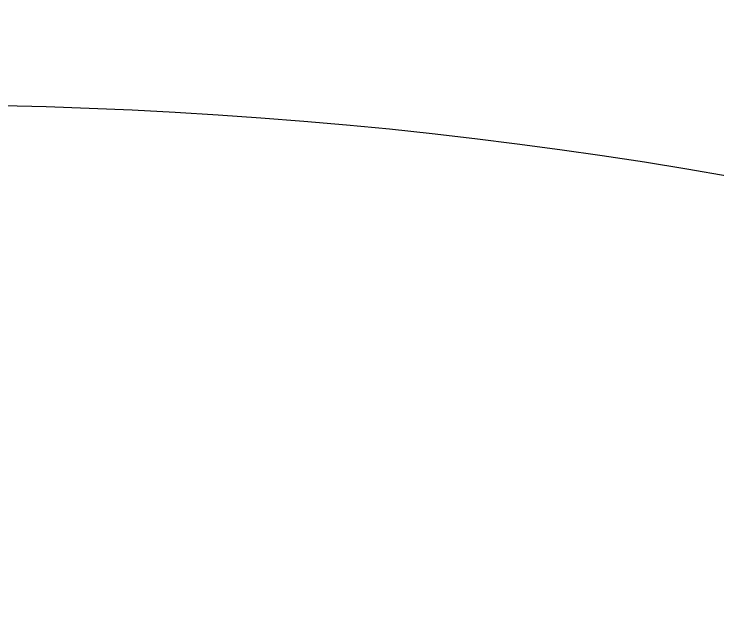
# Model space of a CAD drawing. Header units: metres. Extents: x 198 to 412, y -54 to 17.
# Drawn here: x 255.33084 to 255.37279, y -23.07908 to -23.0438 of the extents above; entities that cross this region are included whole.
import ezdxf

# ---------------------------------------------------------------- set-up
doc = ezdxf.new("R2010")
doc.units = ezdxf.units.M
doc.header["$LTSCALE"] = 10
doc.layers.add('A-EQUIPAMIENTO FIJO', color=1, linetype='Continuous')
doc.layers.add('HT-253', color=253, linetype='Continuous')

# ---------------------------------------------------------------- blocks, each defined once
blk = doc.blocks.new('L-37-s')
at = {"layer": 'A-EQUIPAMIENTO FIJO'}
blk.add_lwpolyline([(0.000196, -0.100001, 0.145827), (-0.168145, -0.148731, 0.090827), (-0.219978, -0.193954, 0.12568), (-0.248356, -0.267307, 0.221372), (-0.205782, -0.388089, 0.186059), (0.000211, -0.4655, 0.186059)], format="xyb", dxfattribs=at)
blk.add_lwpolyline([(0, -0.125001, 0.14623), (-0.155, -0.170001, 0.09047), (-0.2, -0.209001, 0.123903), (-0.2235, -0.270001, 0.21906), (-0.1885, -0.370001, 0.185248), (0, -0.440501, 0.185248), (0.1885, -0.370001, 0.21906), (0.2235, -0.270001, 0.123903), (0.2, -0.209001, 0.09047), (0.155, -0.170001, 0.14623)], format="xyb", close=True, dxfattribs=at)

msp = doc.modelspace()

# ---------------------------------------------------------------- hatches: boundary and pattern name
at = {"layer": 'HT-253'}
h = msp.add_hatch(dxfattribs=at)
h.set_pattern_fill('AR-CONC', color=1, scale=0.0005, angle=-45, double=1)
h.set_pattern_definition([(5, (-11533.06245, 538.51728), (0.0587766897, -0.07004732517), [0.009525, -0.104775]), (310, (-11533.06245, 538.51728), (0.0550883643, 0.0800092266), [0.00762, -0.0838202921]), (55.4514447, (-11533.057555, 538.51144), (0.1138650511, 0.0099618988), [0.0080950044, -0.0890451223]), (1.1842, (-11533.04449, 538.53524), (0.0809767064, -0.1107051216), [0.0142875, -0.1571625]), (51.6355576, (-11533.03774, 538.52601), (0.1714133818, 0.0035433087), [0.0121425116, -0.133567804]), (306.1841512, (-11533.04449, 538.53524), (0.1714133818, 0.0035433087), [0.0114299835, -0.125729866]), (336, (-11533.04, 538.52177), (0.01744757454, -0.08975998965), [0.009525, -0.104775]), (281, (-11533.04, 538.52177), (0.0869705966, 0.04326996326), [0.00762, -0.08382]), (26.451445, (-11533.03855, 538.51429), (0.10441817135, -0.04649002594), [0.0080950044, -0.0890449688]), (352.5, (-11533.062453, 538.51728), (0.03098670684, 0.02880273453), [0, -0.082804, 0, -0.08509, 0, -0.0841375]), (322.5, (-11533.062453, 538.51728), (0.05904350014, 0.01179486366), [0, -0.048514, 0, -0.080899, 0, -0.0320675]), (282.5, (-11533.08248, 538.537304), (0.04591309779, -0.04996393152), [0, -0.03175, 0, -0.09906, 0, -0.131445]), (272.5, (-11533.09146, 538.546285), (0.06136119644, -0.0433819522), [0, -0.041275, 0, -0.065786, 0, -0.093345])])
h.paths.add_polyline_path([(254.663959, -22.913238), (254.663959, -23.423266), (256.243392, -23.423266), (256.242751, -22.913259)])
h.paths.add_polyline_path([(255.304454, -23.206712, 0.168495), (255.154308, -23.072942, 0.323915), (255.322665, -23.389711, 0.195755)], flags=16)
h.paths.add_polyline_path([(255.340454, -23.206712, -9.656442), (255.352954, -23.206712, -5.580815)], flags=16)
h.paths.add_polyline_path([(255.324198, -22.85904), (255.325147, -22.859123), (255.326094, -22.859238), (255.327036, -22.859386), (255.327972, -22.859567), (255.328901, -22.85978), (255.329822, -22.860025), (255.330735, -22.860302), (255.331637, -22.86061), (255.332528, -22.86095), (255.333407, -22.86132), (255.334272, -22.86172), (255.335123, -22.862151), (255.335958, -22.86261), (255.336777, -22.863098), (255.337579, -22.863614), (255.338362, -22.864158), (255.339126, -22.864728), (255.33987, -22.865325), (255.340592, -22.865947), (255.341293, -22.866594), (255.549588, -23.0727), (255.31827, -23.006091), (255.31798, -23.006), (255.317691, -23.005903), (255.08271, -22.920788), (255.315781, -22.859756), (255.316697, -22.859549), (255.31762, -22.859374), (255.318548, -22.85923), (255.31948, -22.859118), (255.320415, -22.859038), (255.321353, -22.85899), (255.322292, -22.858974), (255.323245, -22.85899)])
h.paths.add_polyline_path([(255.311189, -23.000712), (255.14998, -22.71678), (255.343076, -22.868471), (255.343254, -22.868674), (255.343859, -22.869411), (255.344437, -22.870169), (255.344989, -22.870947), (255.345514, -22.871743), (255.34601, -22.872557), (255.346479, -22.873387), (255.346918, -22.874233), (255.48724, -23.169259), (255.313008, -23.003032), (255.312794, -23.002817), (255.312588, -23.002598), (255.312388, -23.002375), (255.312195, -23.002148), (255.312008, -23.001917), (255.31183, -23.001682), (255.311658, -23.001444), (255.311494, -23.001202), (255.311337, -23.000958)])
h.paths.add_polyline_path([(255.332926, -23.001444), (255.332755, -23.001682), (255.332576, -23.001917), (255.33239, -23.002148), (255.332197, -23.002375), (255.331997, -23.002598), (255.33179, -23.002817), (255.331576, -23.003032), (255.331357, -23.003241), (255.331131, -23.003446), (255.330899, -23.003645), (255.330662, -23.003839), (255.330419, -23.004028), (255.330171, -23.00421), (255.329918, -23.004387), (255.32966, -23.004557), (255.329398, -23.004721), (255.329132, -23.004879), (255.328862, -23.005031), (255.328589, -23.005175), (255.177365, -23.080762), (255.296348, -22.87736), (255.29638, -22.877265), (255.296709, -22.876385), (255.297069, -22.875518), (255.297458, -22.874663), (255.297875, -22.873822), (255.298321, -22.872996), (255.298796, -22.872185), (255.299297, -22.871391), (255.434227, -22.673139), (255.323743, -22.859517), (255.324135, -22.859537), (255.325053, -22.859615), (255.325969, -22.859725), (255.32688, -22.859867), (255.327785, -22.860039), (255.328685, -22.860242), (255.551693, -22.918638), (255.327181, -23.005799), (255.326893, -23.005903), (255.326604, -23.006), (255.326314, -23.006091), (255.150237, -23.056793), (255.309792, -22.930751), (255.309792, -22.910969), (255.308958, -22.910525), (255.30814, -22.910053), (255.307339, -22.909553), (255.306556, -22.909026), (255.305791, -22.908473), (255.305045, -22.907893), (255.30432, -22.907288), (255.303616, -22.906659), (255.302934, -22.906006), (255.302274, -22.90533), (255.301639, -22.904631), (255.301028, -22.903911), (255.300441, -22.903171), (255.299881, -22.902411), (255.299347, -22.901632), (255.29884, -22.900835), (255.298361, -22.900022), (255.29791, -22.899192), (255.297487, -22.898347), (255.297094, -22.897489), (255.296731, -22.896617), (255.296398, -22.895733), (255.296095, -22.894839), (255.295823, -22.893934), (255.295583, -22.893021), (255.295374, -22.8921), (255.295196, -22.891173), (255.295051, -22.89024), (255.294938, -22.889302), (255.294857, -22.888361), (255.294808, -22.887418), (255.294792, -22.886474), (255.294808, -22.885535), (255.294856, -22.884597), (255.309792, -22.710066), (255.309792, -22.861982), (255.310481, -22.861639), (255.311336, -22.861251), (255.312204, -22.860891), (255.468315, -22.802388)])
h.paths.add_polyline_path([(255.334792, -22.886474), (255.334785, -22.886042), (255.334762, -22.885612), (255.334725, -22.885182), (255.334673, -22.884753), (255.334606, -22.884327), (255.334525, -22.883903), (255.334429, -22.883482), (255.334318, -22.883065), (255.334194, -22.882652), (255.334055, -22.882244), (255.333902, -22.88184), (255.333735, -22.881442), (255.333554, -22.88105), (255.33336, -22.880665), (255.333153, -22.880286), (255.332933, -22.879915), (255.3327, -22.879552), (255.332455, -22.879197), (255.332198, -22.87885), (255.331929, -22.878513), (255.331648, -22.878185), (255.331357, -22.877867), (255.331054, -22.877559), (255.330741, -22.877262), (255.330418, -22.876976), (255.330086, -22.876701), (255.329744, -22.876438), (255.329393, -22.876187), (255.329034, -22.875948), (255.328666, -22.875721), (255.328291, -22.875508), (255.327909, -22.875307), (255.32752, -22.87512), (255.327125, -22.874946), (255.326725, -22.874786), (255.326319, -22.87464), (255.325908, -22.874508), (255.325493, -22.874391), (255.325074, -22.874287), (255.324651, -22.874199), (255.324226, -22.874124), (255.323799, -22.874065), (255.32337, -22.87402), (255.322939, -22.873991), (255.322508, -22.873976), (255.322076, -22.873976), (255.321645, -22.873991), (255.321215, -22.87402), (255.320785, -22.874065), (255.320358, -22.874124), (255.319933, -22.874199), (255.319511, -22.874287), (255.319092, -22.874391), (255.318676, -22.874508), (255.318266, -22.87464), (255.31786, -22.874786), (255.317459, -22.874946), (255.317064, -22.87512), (255.316675, -22.875307), (255.316293, -22.875508), (255.315918, -22.875721), (255.315551, -22.875948), (255.315191, -22.876187), (255.31484, -22.876438), (255.314498, -22.876701), (255.314166, -22.876976), (255.313843, -22.877262), (255.31353, -22.877559), (255.313227, -22.877867), (255.312936, -22.878185), (255.312655, -22.878513), (255.312386, -22.87885), (255.312129, -22.879197), (255.311884, -22.879552), (255.298862, -22.899885), (255.2992, -22.900465), (255.29969, -22.901243), (255.300205, -22.902004), (255.300747, -22.902747), (255.301313, -22.90347), (255.301904, -22.904175), (255.302518, -22.904858), (255.303155, -22.905521), (255.303815, -22.906161), (255.304496, -22.906779), (255.305197, -22.907373), (255.305918, -22.907943), (255.306659, -22.908488), (255.307417, -22.909007), (255.308193, -22.9095), (255.308985, -22.909967), (255.334792, -22.92401)], flags=16)
h.paths.add_polyline_path([(255.098954, -23.194212, -0.123903), (255.122454, -23.133212, -0.09047), (255.167454, -23.094212, -1.076358), (255.522454, -23.133212, -0.359641), (255.510954, -23.294212, -1.672901)])

# ---------------------------------------------------------------- block references
at = {"layer": 'A-EQUIPAMIENTO FIJO', "xscale": -1}
msp.add_blockref('L-37-s', (255.322454, -22.924211), dxfattribs=at)

doc.saveas('drawing.dxf')
